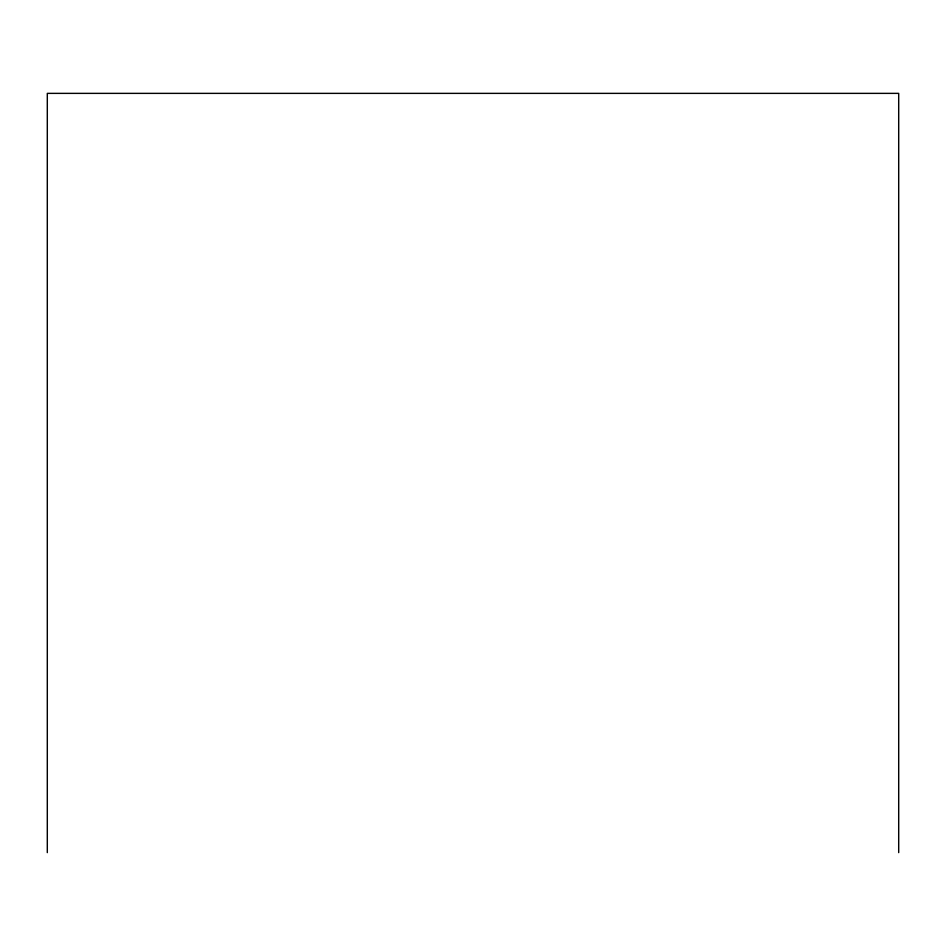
<?xml version="1.0" encoding="UTF-8"?>
<svg xmlns="http://www.w3.org/2000/svg" width="946" height="946" viewBox="0 0 946 946"><rect width="100%" height="100%" fill="white"/><g stroke="black" fill="none" stroke-linecap="round" stroke-linejoin="round"><path stroke-width="1.42" d="M898.7 852.63L898.7 93.37L47.3 93.37L47.3 852.63"/></g></svg>
